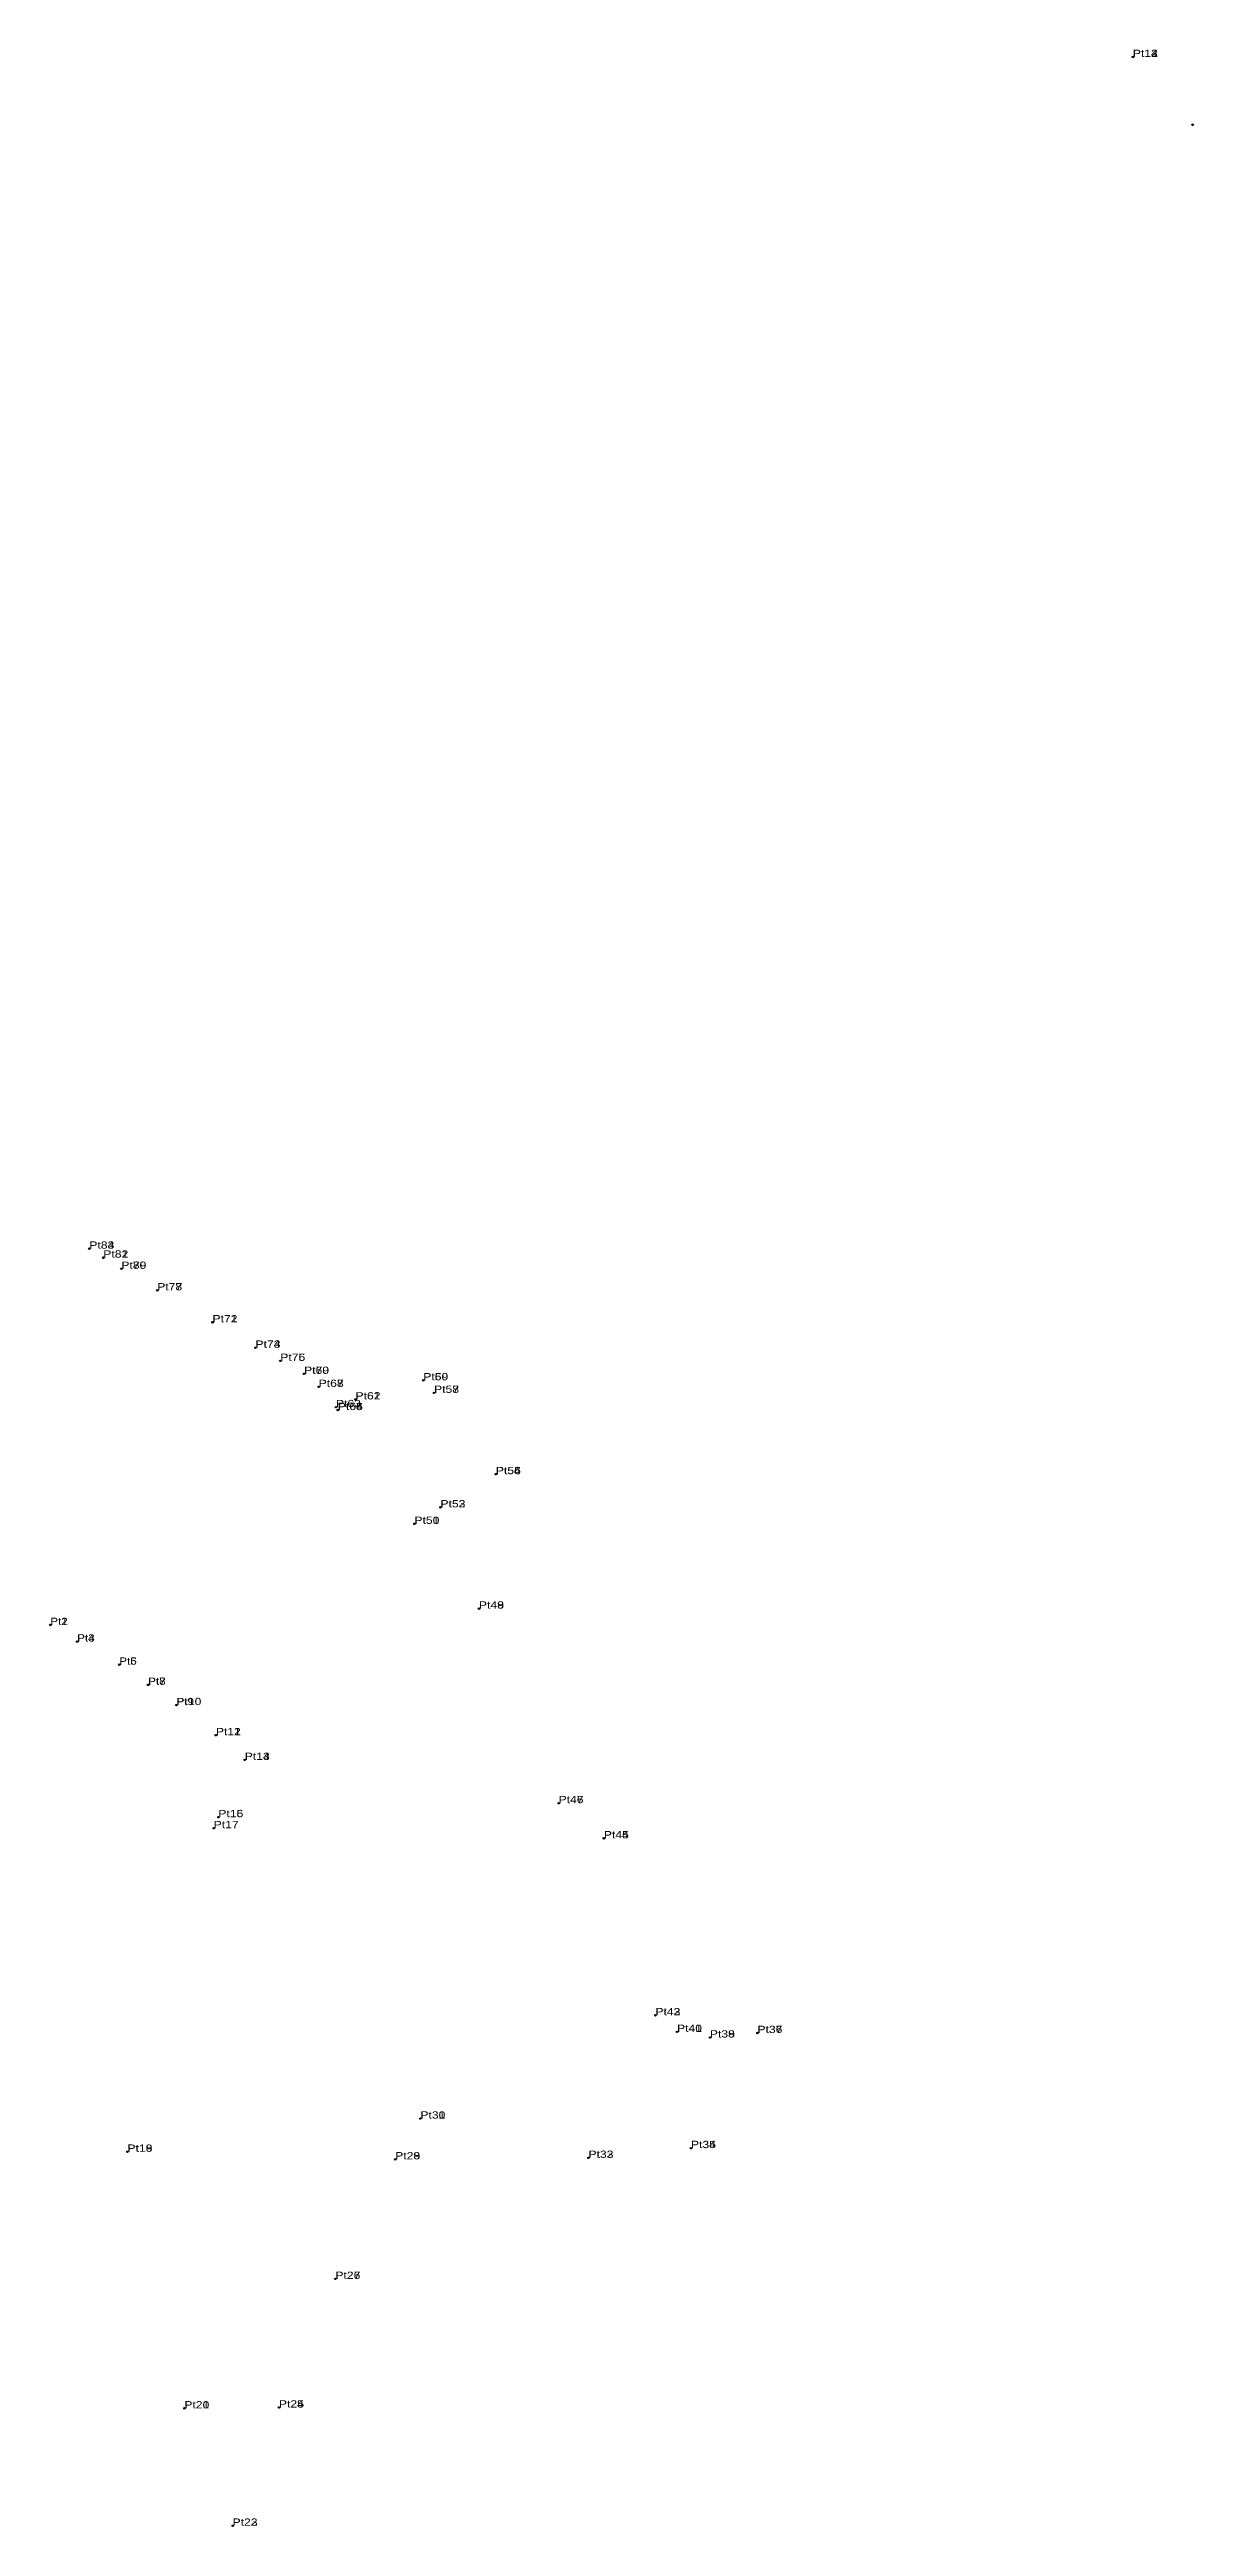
# Model space of a CAD drawing. Header units: metres. Extents: x 550302 to 552210, y 1838192 to 1839541.
# Drawn here: x 550971 to 551255, y 1838298 to 1838913 of the extents above; entities that cross this region are included whole.
import ezdxf

# ---------------------------------------------------------------- set-up
doc = ezdxf.new("R2010")
doc.units = ezdxf.units.M
doc.header["$LTSCALE"] = 0.72
doc.header["$PDMODE"] = 32
doc.header["$PDSIZE"] = 0.36
doc.layers.add('12', color=7, linetype='Continuous')
doc.layers.add('7', color=7, linetype='Continuous')

msp = doc.modelspace()

# ---------------------------------------------------------------- linework, layer by layer
at = {"layer": '7'}
for p in [(551239.93, 1838911.08), (551239.93, 1838911.07), (551239.94, 1838911.06), (551254.75, 1838894.26), (551254.78, 1838894.24), (550981.11, 1838615.24), (550984.57, 1838613.02), (550984.58, 1838613.02), (550989.05, 1838610.25), (550997.93, 1838604.89), (550997.94, 1838604.89), (551011.65, 1838596.97), (551011.66, 1838596.96), (551022.31, 1838590.65), (551022.31, 1838590.64), (551028.46, 1838587.39), (551028.47, 1838587.39), (551034.37, 1838584.16), (551034.38, 1838584.17), (551063.93, 1838582.58), (551063.94, 1838582.56), (551037.98, 1838580.92), (551037.99, 1838580.93), (551042.27, 1838575.9), (551047.12, 1838577.82), (551047.13, 1838577.82), (551066.61, 1838579.44), (551066.61, 1838579.43), (551042.74, 1838575.17), (551042.75, 1838575.17), (551081.92, 1838559.25), (551081.94, 1838559.27), (551068.19, 1838551.02), (551068.2, 1838551.03), (551061.74, 1838546.93), (551061.75, 1838546.94), (550971.42, 1838521.83), (551077.75, 1838525.89), (550978.08, 1838517.71), (550978.09, 1838517.72), (550988.53, 1838511.97), (550995.69, 1838506.97), (550995.7, 1838506.97), (551002.7, 1838501.94), (551012.48, 1838494.47), (551012.49, 1838494.48), (551019.65, 1838488.34), (551019.65, 1838488.33), (551097.49, 1838477.59), (551011.95, 1838471.38), (551013.09, 1838474.13), (551013.1, 1838474.12), (551108.72, 1838468.88), (551108.72, 1838468.85), (551121.51, 1838424.94), (551121.53, 1838424.95), (551126.88, 1838420.82), (551126.89, 1838420.83), (551135.02, 1838419.41), (551135.03, 1838419.42), (551146.82, 1838420.54), (551146.83, 1838420.55), (551063.21, 1838399.3), (551063.22, 1838399.3), (550990.56, 1838391.07), (550990.56, 1838391.06), (551130.33, 1838391.97), (551130.34, 1838391.98), (551056.97, 1838389.18), (551104.91, 1838389.56), (551104.91, 1838389.55), (551042.13, 1838359.51), (551004.68, 1838327.36), (551004.68, 1838327.35), (551028.13, 1838327.58), (551016.63, 1838298.23)]:
    msp.add_point(p, dxfattribs=at)

# ---------------------------------------------------------------- texts
at = {"layer": '12'}
for s, width, p in [('Pt12', 1.25, (551239.93, 1838911.08)), ('Pt12', 1.25, (551239.93, 1838911.08)), ('Pt13', 1.25, (551239.93, 1838911.07)), ('Pt13', 1.25, (551239.93, 1838911.07)), ('Pt14', 1.25, (551239.94, 1838911.06)), ('Pt14', 1.25, (551239.94, 1838911.06)), ('Pt83', 1.25, (550981.1, 1838615.24)), ('Pt84', 1.25, (550981.11, 1838615.24)), ('Pt81', 1.25, (550984.57, 1838613.02)), ('Pt82', 1.25, (550984.58, 1838613.02)), ('Pt79', 1.25, (550989.05, 1838610.25)), ('Pt80', 1.25, (550989.05, 1838610.25)), ('Pt77', 1.25, (550997.93, 1838604.89)), ('Pt78', 1.25, (550997.94, 1838604.89)), ('Pt71', 1.25, (551011.65, 1838596.97)), ('Pt72', 1.25, (551011.66, 1838596.96)), ('Pt73', 1.25, (551022.31, 1838590.64)), ('Pt74', 1.25, (551022.31, 1838590.65)), ('Pt75', 1.25, (551028.46, 1838587.39)), ('Pt76', 1.25, (551028.47, 1838587.39)), ('Pt69', 1.25, (551034.37, 1838584.16)), ('Pt70', 1.25, (551034.38, 1838584.17)), ('Pt68', 1.25, (551037.98, 1838580.92)), ('Pt67', 1.25, (551037.99, 1838580.92)), ('Pt60', 1.25, (551063.93, 1838582.58)), ('Pt59', 1.25, (551063.94, 1838582.56)), ('Pt63', 1.25, (551042.27, 1838575.9)), ('Pt64', 1.25, (551042.74, 1838575.17)), ('Pt66', 1.25, (551042.75, 1838575.18)), ('Pt65', 1.25, (551042.75, 1838575.17)), ('Pt61', 1.25, (551047.12, 1838577.82)), ('Pt62', 1.25, (551047.13, 1838577.82)), ('Pt58', 1.25, (551066.61, 1838579.43)), ('Pt57', 1.25, (551066.62, 1838579.44)), ('Pt54', 1.25, (551081.92, 1838559.25)), ('Pt56', 1.25, (551081.94, 1838559.27)), ('Pt55', 1.25, (551081.94, 1838559.27)), ('Pt53', 1.25, (551068.19, 1838551.02)), ('Pt52', 1.25, (551068.2, 1838551.03)), ('Pt50', 1.25, (551061.74, 1838546.93)), ('Pt51', 1.25, (551061.74, 1838546.94)), ('Pt49', 1.25, (551077.74, 1838525.9)), ('Pt48', 1.25, (551077.75, 1838525.89)), ('Pt2', 1.2, (550971.42, 1838521.83)), ('Pt1', 1.2, (550971.42, 1838521.83)), ('Pt4', 1.2, (550978.08, 1838517.71)), ('Pt3', 1.2, (550978.09, 1838517.72)), ('Pt6', 1.2, (550988.53, 1838511.97)), ('Pt5', 1.2, (550988.53, 1838511.97)), ('Pt7', 1.2, (550995.69, 1838506.96)), ('Pt8', 1.2, (550995.7, 1838506.98)), ('Pt9', 1.2, (551002.7, 1838501.94)), ('Pt10', 1.25, (551002.7, 1838501.94)), ('Pt12', 1.25, (551012.48, 1838494.47)), ('Pt11', 1.25, (551012.49, 1838494.48)), ('Pt13', 1.25, (551019.65, 1838488.34)), ('Pt14', 1.25, (551019.65, 1838488.33)), ('Pt46', 1.25, (551097.49, 1838477.59)), ('Pt47', 1.25, (551097.49, 1838477.59)), ('Pt17', 1.25, (551011.95, 1838471.38)), ('Pt16', 1.25, (551013.1, 1838474.13)), ('Pt15', 1.25, (551013.1, 1838474.12)), ('Pt44', 1.25, (551108.72, 1838468.88)), ('Pt45', 1.25, (551108.72, 1838468.85)), ('Pt43', 1.25, (551121.51, 1838424.94)), ('Pt42', 1.25, (551121.53, 1838424.95)), ('Pt40', 1.25, (551126.88, 1838420.82)), ('Pt41', 1.25, (551126.88, 1838420.83)), ('Pt37', 1.25, (551146.82, 1838420.54)), ('Pt36', 1.25, (551146.83, 1838420.55)), ('Pt39', 1.25, (551135.02, 1838419.42)), ('Pt38', 1.25, (551135.03, 1838419.42)), ('Pt31', 1.25, (551063.21, 1838399.3)), ('Pt30', 1.25, (551063.22, 1838399.3)), ('Pt19', 1.25, (550990.56, 1838391.07)), ('Pt18', 1.25, (550990.56, 1838391.06)), ('Pt32', 1.25, (551104.91, 1838389.56)), ('Pt33', 1.25, (551104.91, 1838389.56)), ('Pt35', 1.25, (551130.33, 1838391.97)), ('Pt34', 1.25, (551130.34, 1838391.98)), ('Pt28', 1.25, (551056.97, 1838389.18)), ('Pt29', 1.25, (551056.97, 1838389.18)), ('Pt27', 1.25, (551042.13, 1838359.51)), ('Pt26', 1.25, (551042.13, 1838359.5)), ('Pt20', 1.25, (551004.68, 1838327.36)), ('Pt21', 1.25, (551004.68, 1838327.36)), ('Pt24', 1.25, (551028.13, 1838327.58)), ('Pt25', 1.25, (551028.14, 1838327.58)), ('Pt22', 1.25, (551016.63, 1838298.23)), ('Pt23', 1.25, (551016.63, 1838298.23))]:
    msp.add_text(s, height=1.8, dxfattribs=dict(at, width=width)).set_placement(p)

doc.saveas('drawing.dxf')
